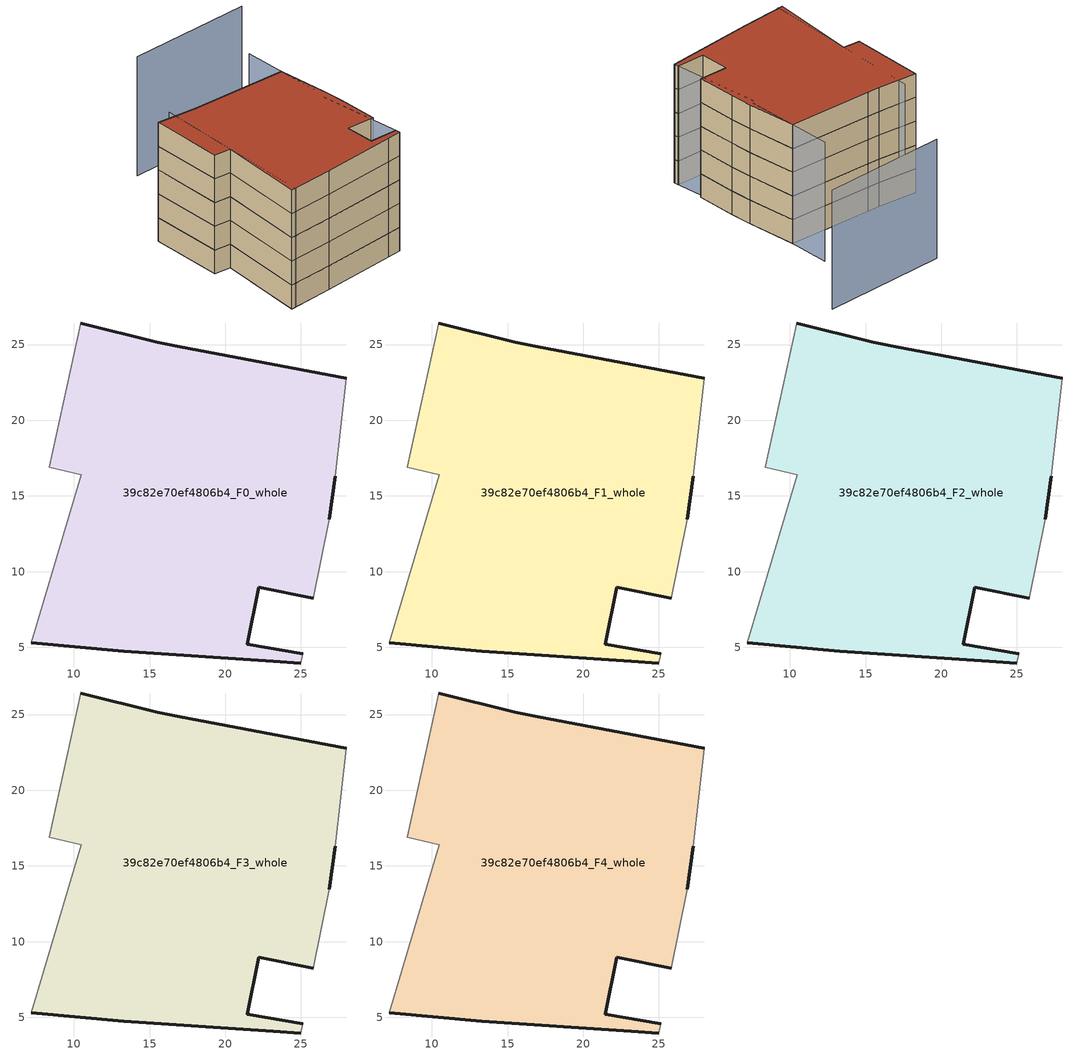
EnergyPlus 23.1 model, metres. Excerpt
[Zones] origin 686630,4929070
39c82e70ef4806b4_F0_whole
 floor ground (EU_floor_Construction): 25.1,4.57 21.46,5.2 22.21,8.96 25.82,8.25 26.85,13.44 27.28,16.29 27.97,22.76 17.01,24.86 15.51,25.14 10.44,26.42 8.36,16.9 10.49,16.4 7.19,5.3 13.3,4.75 23.17,4.08 24.98,3.96 z0
 wall outside (EU_wall_Construction): 10.44,26.42 15.51,25.14 17.01,24.86 27.97,22.76 / 27.28,16.29 26.85,13.44 / 25.82,8.25 22.21,8.96 21.46,5.2 25.1,4.57 / 24.98,3.96 23.17,4.08 13.3,4.75 7.19,5.3 z0:3
 wall adiabatic (EU_wall_Construction): 27.97,22.76 27.28,16.29 / 26.85,13.44 25.82,8.25 / 25.1,4.57 24.98,3.96 / 7.19,5.3 10.49,16.4 8.36,16.9 10.44,26.42 z0:3
39c82e70ef4806b4_F1_whole
 floor to 39c82e70ef4806b4_F0_whole (EU_floor_Construction): 25.1,4.57 21.46,5.2 22.21,8.96 25.82,8.25 26.85,13.44 27.27,16.29 27.97,22.76 17,24.86 15.5,25.14 10.44,26.42 8.36,16.9 10.49,16.4 7.19,5.3 13.29,4.75 23.17,4.08 24.98,3.96 z3
 wall outside (EU_wall_Construction): 10.44,26.42 15.51,25.14 17.01,24.86 27.97,22.76 / 27.28,16.29 26.85,13.44 / 25.82,8.25 22.21,8.96 21.46,5.2 25.1,4.57 / 24.98,3.96 23.17,4.08 13.3,4.75 7.19,5.3 z3:6
 wall adiabatic (EU_wall_Construction): 27.97,22.76 27.28,16.29 / 26.85,13.44 25.82,8.25 / 25.1,4.57 24.98,3.96 / 7.19,5.3 10.49,16.4 8.36,16.9 10.44,26.42 z3:6
39c82e70ef4806b4_F2_whole
 floor to 39c82e70ef4806b4_F1_whole (EU_floor_Construction): 25.1,4.57 21.46,5.2 22.21,8.96 25.82,8.25 26.85,13.44 27.27,16.29 27.97,22.76 17,24.86 15.5,25.14 10.44,26.42 8.36,16.9 10.49,16.4 7.19,5.3 13.29,4.75 23.17,4.08 24.98,3.96 z6
 wall outside (EU_wall_Construction): 10.44,26.42 15.51,25.14 17.01,24.86 27.97,22.76 / 27.28,16.29 26.85,13.44 / 25.82,8.25 22.21,8.96 21.46,5.2 25.1,4.57 / 24.98,3.96 23.17,4.08 13.3,4.75 7.19,5.3 z6:9
 wall adiabatic (EU_wall_Construction): 27.97,22.76 27.28,16.29 / 26.85,13.44 25.82,8.25 / 25.1,4.57 24.98,3.96 / 7.19,5.3 10.49,16.4 8.36,16.9 10.44,26.42 z6:9
39c82e70ef4806b4_F3_whole
 floor to 39c82e70ef4806b4_F2_whole (EU_floor_Construction): 25.1,4.57 21.46,5.2 22.21,8.96 25.82,8.25 26.85,13.44 27.27,16.29 27.97,22.76 17,24.86 15.5,25.14 10.44,26.42 8.36,16.9 10.49,16.4 7.19,5.3 13.29,4.75 23.17,4.08 24.98,3.96 z9
 wall outside (EU_wall_Construction): 10.44,26.42 15.51,25.14 17.01,24.86 27.97,22.76 / 27.28,16.29 26.85,13.44 / 25.82,8.25 22.21,8.96 21.46,5.2 25.1,4.57 / 24.98,3.96 23.17,4.08 13.3,4.75 7.19,5.3 z9:12
 wall adiabatic (EU_wall_Construction): 27.97,22.76 27.28,16.29 / 26.85,13.44 25.82,8.25 / 25.1,4.57 24.98,3.96 / 7.19,5.3 10.49,16.4 8.36,16.9 10.44,26.42 z9:12
39c82e70ef4806b4_F4_whole
 floor to 39c82e70ef4806b4_F3_whole (EU_floor_Construction): 25.1,4.57 21.46,5.2 22.21,8.96 25.82,8.25 26.85,13.44 27.27,16.29 27.97,22.76 17,24.86 15.5,25.14 10.44,26.42 8.36,16.9 10.49,16.4 7.19,5.3 13.29,4.75 23.17,4.08 24.98,3.96 z12
 wall outside (EU_wall_Construction): 10.44,26.42 15.51,25.14 17.01,24.86 27.97,22.76 / 27.28,16.29 26.85,13.44 / 25.82,8.25 22.21,8.96 21.46,5.2 25.1,4.57 / 24.98,3.96 23.17,4.08 13.3,4.75 7.19,5.3 z12:15
 wall adiabatic (EU_wall_Construction): 27.97,22.76 27.28,16.29 / 26.85,13.44 25.82,8.25 / 25.1,4.57 24.98,3.96 / 7.19,5.3 10.49,16.4 8.36,16.9 10.44,26.42 z12:15
 roof outside (EU_roof_Construction): 27.97,22.76 27.28,16.29 26.85,13.44 25.82,8.25 22.21,8.96 21.46,5.2 25.1,4.57 24.98,3.96 23.17,4.08 13.3,4.75 7.19,5.3 10.49,16.4 8.36,16.9 10.44,26.42 15.51,25.14 17.01,24.86 z15
shading: 13.04,26.9 7.77,5.17 / 37.11,35.37 20.88,37.37 / 24.98,3.96 26.28,16.07 / 26.73,16.3 28.99,28.04 z0:15
[Building]
EU S2 Campaign: North Axis=0; Terrain=City; Solar Distribution=FullExterior
[Site:Location]
Bologna: Latitude=44.5; Longitude=11.25; Time Zone=1; Elevation=37
[SizingPeriod:WeatherFileDays]
AnnualSizingPeriod: Begin Month=1; Begin Day of Month=1; End Month=12; End Day of Month=31; Day of Week for Start Day=Monday; Use Weather File Daylight Saving Period=No; Use Weather File Rain and Snow Indicators=No
[MATERIAL]
EU_InternalMass_Material: Roughness=MediumRough; Thickness=0.1; Conductivity=1; Density=1800; Specific Heat=900; Thermal Absorptance=0.9; Solar Absorptance=0.7; Visible Absorptance=0.7
[MATERIAL:NOMASS] Roughness=MediumRough; Thermal Absorptance=0.9; Solar Absorptance=0.7; Visible Absorptance=0.7
Name | Thermal Resistance
EU_wall_NoMass | 0.905828
EU_roof_NoMass | 0.37593
EU_floor_NoMass | 0.67114
[CONSTRUCTION]
EU_wall_Construction: EU_wall_NoMass
EU_roof_Construction: EU_roof_NoMass
EU_floor_Construction: EU_floor_NoMass
EU_InternalMass_Construction: EU_InternalMass_Material
[ZONE] Type=1; Multiplier=1; Ceiling Height=autocalculate; Volume=1028.75; Floor Area=autocalculate; Part of Total Floor Area=Yes
39c82e70ef4806b4_F0_whole; 39c82e70ef4806b4_F1_whole; 39c82e70ef4806b4_F2_whole; 39c82e70ef4806b4_F3_whole; 39c82e70ef4806b4_F4_whole
[INTERNALMASS] Construction=EU_InternalMass_Construction; Surface Area=342.917
Name | Zone or ZoneList
39c82e70ef4806b4_F0_whole_EU_InternalMass | 39c82e70ef4806b4_F0_whole
39c82e70ef4806b4_F1_whole_EU_InternalMass | 39c82e70ef4806b4_F1_whole
39c82e70ef4806b4_F2_whole_EU_InternalMass | 39c82e70ef4806b4_F2_whole
39c82e70ef4806b4_F3_whole_EU_InternalMass | 39c82e70ef4806b4_F3_whole
39c82e70ef4806b4_F4_whole_EU_InternalMass | 39c82e70ef4806b4_F4_whole
[OTHEREQUIPMENT] Fuel Type=Electricity; Design Level Calculation Method=Watts/Area; Power per Zone Floor Area=1; Fraction Latent=0; Fraction Radiant=0; Fraction Lost=0; Carbon Dioxide Generation Rate=0; EndUse Subcategory=EU_Step8_InternalGains
Name | Zone or ZoneList or Space or SpaceList | Schedule
EU_Step8_InternalGain_39c82e70ef4806b4_F0_whole_f000 | 39c82e70ef4806b4_F0_whole | EU_Step8_GainSchedule_39c82e70ef4806b4_F0_whole_f000
EU_Step8_InternalGain_39c82e70ef4806b4_F1_whole_f000 | 39c82e70ef4806b4_F1_whole | EU_Step8_GainSchedule_39c82e70ef4806b4_F1_whole_f000
EU_Step8_InternalGain_39c82e70ef4806b4_F2_whole_f000 | 39c82e70ef4806b4_F2_whole | EU_Step8_GainSchedule_39c82e70ef4806b4_F2_whole_f000
EU_Step8_InternalGain_39c82e70ef4806b4_F3_whole_f000 | 39c82e70ef4806b4_F3_whole | EU_Step8_GainSchedule_39c82e70ef4806b4_F3_whole_f000
EU_Step8_InternalGain_39c82e70ef4806b4_F4_whole_f000 | 39c82e70ef4806b4_F4_whole | EU_Step8_GainSchedule_39c82e70ef4806b4_F4_whole_f000
[ZONEVENTILATION:DESIGNFLOWRATE] Schedule=EU_AlwaysOn; Design Flow Rate Calculation Method=AirChanges/Hour; Air Changes per Hour=0.73129; Ventilation Type=Natural; Fan Pressure Rise=0; Fan Total Efficiency=1; Constant Term Coefficient=1; Temperature Term Coefficient=0; Velocity Term Coefficient=0; Velocity Squared Term Coefficient=0; Minimum Indoor Temperature=-100; Maximum Indoor Temperature=100; Delta Temperature=-100; Minimum Outdoor Temperature=-100; Maximum Outdoor Temperature=100; Maximum Wind Speed=40
Name | Zone or ZoneList or Space or SpaceList
EU_ConstantAir_39c82e70ef4806b4_F0_whole | 39c82e70ef4806b4_F0_whole
EU_ConstantAir_39c82e70ef4806b4_F1_whole | 39c82e70ef4806b4_F1_whole
EU_ConstantAir_39c82e70ef4806b4_F2_whole | 39c82e70ef4806b4_F2_whole
EU_ConstantAir_39c82e70ef4806b4_F3_whole | 39c82e70ef4806b4_F3_whole
EU_ConstantAir_39c82e70ef4806b4_F4_whole | 39c82e70ef4806b4_F4_whole
[HVACTEMPLATE:THERMOSTAT] Constant Heating Setpoint=20; Constant Cooling Setpoint=50
EU_HeatOnly_39c82e70ef4806b4_F0_whole; EU_HeatOnly_39c82e70ef4806b4_F1_whole; EU_HeatOnly_39c82e70ef4806b4_F2_whole; EU_HeatOnly_39c82e70ef4806b4_F3_whole; EU_HeatOnly_39c82e70ef4806b4_F4_whole
[HVACTEMPLATE:ZONE:IDEALLOADSAIRSYSTEM] System Availability Schedule=EU_AlwaysOn; Maximum Heating Supply Air Temperature=50; Minimum Cooling Supply Air Temperature=13; Maximum Heating Supply Air Humidity Ratio=0.0156; Minimum Cooling Supply Air Humidity Ratio=0.0077; Heating Limit=NoLimit; Cooling Limit=NoLimit; Heating Availability Schedule=EU_AlwaysOn; Cooling Availability Schedule=EU_CoolingOff; Dehumidification Control Type=ConstantSensibleHeatRatio; Cooling Sensible Heat Ratio=0.7; Dehumidification Setpoint=60; Humidification Control Type=None; Humidification Setpoint=30; Outdoor Air Method=None; Outdoor Air Flow Rate per Person=0.00944; Outdoor Air Flow Rate per Zone Floor Area=0; Outdoor Air Flow Rate per Zone=0; Demand Controlled Ventilation Type=None; Outdoor Air Economizer Type=NoEconomizer; Heat Recovery Type=None; Sensible Heat Recovery Effectiveness=0.7; Latent Heat Recovery Effectiveness=0.65
Name | Template Thermostat
39c82e70ef4806b4_F0_whole | EU_HeatOnly_39c82e70ef4806b4_F0_whole
39c82e70ef4806b4_F1_whole | EU_HeatOnly_39c82e70ef4806b4_F1_whole
39c82e70ef4806b4_F2_whole | EU_HeatOnly_39c82e70ef4806b4_F2_whole
39c82e70ef4806b4_F3_whole | EU_HeatOnly_39c82e70ef4806b4_F3_whole
39c82e70ef4806b4_F4_whole | EU_HeatOnly_39c82e70ef4806b4_F4_whole
[SIZING:ZONE] Zone Cooling Design Supply Air Temperature Input Method=SupplyAirTemperature; Zone Cooling Design Supply Air Temperature=13; Zone Heating Design Supply Air Temperature Input Method=SupplyAirTemperature; Zone Heating Design Supply Air Temperature=50; Zone Cooling Design Supply Air Humidity Ratio=0.008; Zone Heating Design Supply Air Humidity Ratio=0.008; Cooling Design Air Flow Method=DesignDay; Cooling Design Air Flow Rate=0; Cooling Minimum Air Flow per Zone Floor Area=0.000762; Cooling Minimum Air Flow=0; Cooling Minimum Air Flow Fraction=0.2; Heating Design Air Flow Method=DesignDay; Heating Design Air Flow Rate=0; Heating Maximum Air Flow per Zone Floor Area=0.002032; Heating Maximum Air Flow=0.141576; Heating Maximum Air Flow Fraction=0.3; Account for Dedicated Outdoor Air System=No; Dedicated Outdoor Air System Control Strategy=NeutralSupplyAir; Dedicated Outdoor Air Low Setpoint Temperature for Design=autosize; Dedicated Outdoor Air High Setpoint Temperature for Design=autosize; Zone Load Sizing Method=Sensible Load Only No Latent Load; Zone Latent Cooling Design Supply Air Humidity Ratio Input Method=HumidityRatioDifference; Zone Cooling Design Supply Air Humidity Ratio Difference=0.005; Zone Latent Heating Design Supply Air Humidity Ratio Input Method=HumidityRatioDifference; Zone Humidification Design Supply Air Humidity Ratio Difference=0.005
39c82e70ef4806b4_F0_whole; 39c82e70ef4806b4_F1_whole; 39c82e70ef4806b4_F2_whole; 39c82e70ef4806b4_F3_whole; 39c82e70ef4806b4_F4_whole
[SCHEDULE:CONSTANT]
Name | Hourly Value
EU_AlwaysOn | 1
EU_CoolingOff | 0
[SCHEDULE:FILE] Column Number=1; Rows to Skip at Top=0; Number of Hours of Data=8760; Column Separator=Comma; Interpolate to Timestep=No; Minutes per Item=60; Adjust Schedule for Daylight Savings=Yes
Name | File
EU_Step8_GainSchedule_39c82e70ef4806b4_F0_whole_f000 | ../../schedules/39c82e70ef4806b4/39c82e70ef4806b4_F0_whole_f000_gain.csv
EU_Step8_GainSchedule_39c82e70ef4806b4_F1_whole_f000 | ../../schedules/39c82e70ef4806b4/39c82e70ef4806b4_F1_whole_f000_gain.csv
EU_Step8_GainSchedule_39c82e70ef4806b4_F2_whole_f000 | ../../schedules/39c82e70ef4806b4/39c82e70ef4806b4_F2_whole_f000_gain.csv
EU_Step8_GainSchedule_39c82e70ef4806b4_F3_whole_f000 | ../../schedules/39c82e70ef4806b4/39c82e70ef4806b4_F3_whole_f000_gain.csv
EU_Step8_GainSchedule_39c82e70ef4806b4_F4_whole_f000 | ../../schedules/39c82e70ef4806b4/39c82e70ef4806b4_F4_whole_f000_gain.csv
